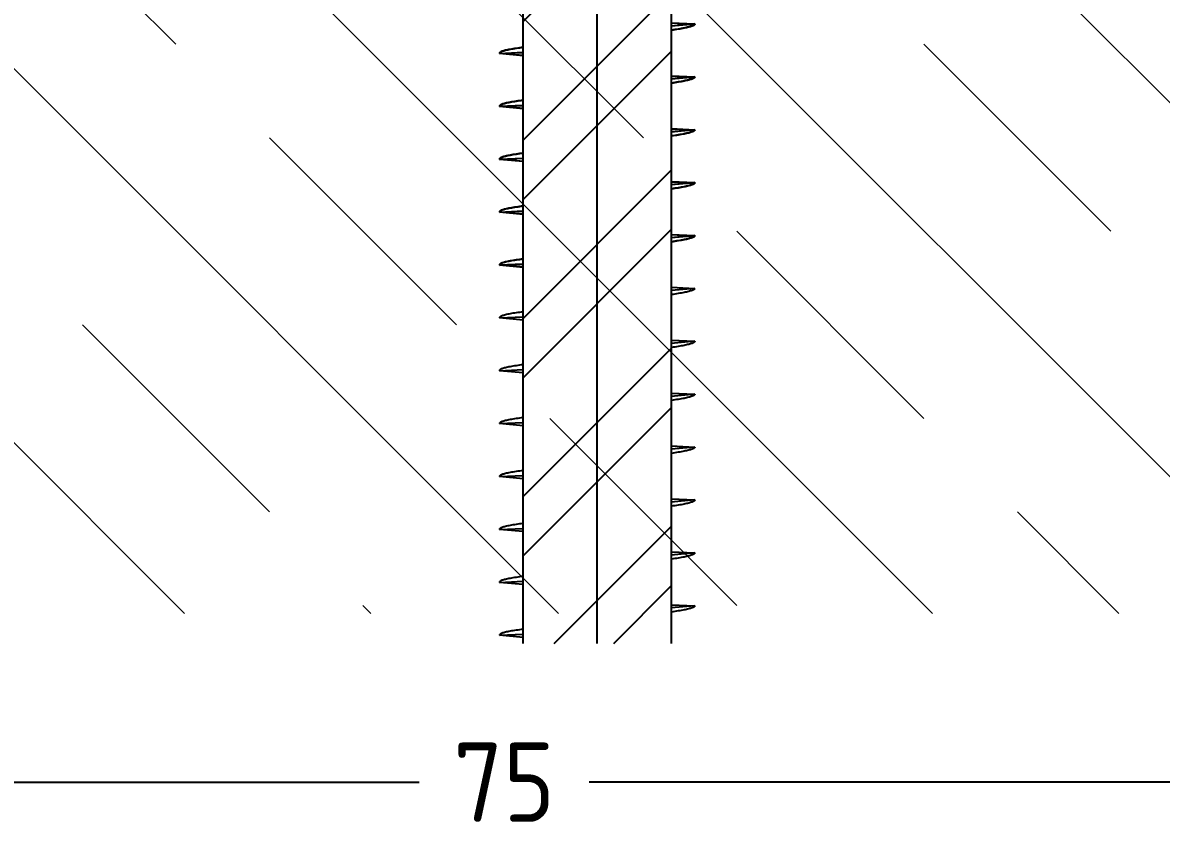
# Model space of a CAD drawing. Header units: millimetres. Extents: x 26 to 164, y 27 to 254.
# Drawn here: x 73.35 to 116.39, y 27.07 to 57.74 of the extents above; entities that cross this region are included whole.
import ezdxf

# ---------------------------------------------------------------- set-up
doc = ezdxf.new("R2010")
doc.units = ezdxf.units.MM
doc.linetypes.add('CENTER', pattern=[50.8, 31.75, -6.35, 6.35, -6.35])
for name, color, linetype, lineweight in [('AM_5', 3, 'Continuous', 25), ('Cont2', 2, 'Continuous', 25), ('Cont3', 70, 'Continuous', 18)]:
    doc.layers.add(name, color=color, linetype=linetype, lineweight=lineweight)
doc.styles.add('HBS_DIMTEXTSTYLE', font='isocp.shx')
doc.dimstyles.new('Konstruktionsschnitt 1-1$0', dxfattribs={"dimscale": 0, "dimtxt": 3, "dimasz": 1.5, "dimexe": 1.5, "dimexo": 1.5, "dimgap": 1.5, "dimtad": 0, "dimdsep": 46, "dimtxsty": 'HBS_DIMTEXTSTYLE', "dimblk": 'PUNKT', "dimcen": 0, "dimclrd": 3, "dimclre": 3, "dimclrt": 2, "dimadec": 1, "dimazin": 2, "dimtfac": 0.7, "dimtofl": 0, "dimtmove": 0, "dimatfit": 3, "dimfxl": 0, "dimtolj": 1, "dimtzin": 0, "dimarcsym": 0})

# ---------------------------------------------------------------- blocks, each defined once
blk = doc.blocks.new('Würth AMO T2 75x212')
h = blk.add_hatch()
h.set_pattern_fill('ANSI32', color=256, scale=0.5)
h.set_pattern_definition([(45, (-350.1254, -267.85), (-3.367596, 3.367596), []), (45, (-347.8804, -267.85), (-3.367596, 3.367596), [])])
edge = h.paths.add_edge_path()
edge.add_line((-2.805, -157.905), (2.795, -157.905))
edge.add_line((2.795, -157.905), (2.795, -3))
edge.add_line((2.795, -3), (3.8, -3))
edge.add_line((3.8, -3), (3.85, -2.95))
edge.add_line((3.85, -2.95), (3.85, 0))
edge.add_line((3.85, 0), (3.3, 0))
edge.add_line((3.3, 0), (3.25, -0.05))
edge.add_line((3.25, -0.05), (3.25, -0.1))
edge.add_line((3.25, -0.1), (2.884, -0.1))
edge.add_line((2.884, -0.1), (2.884, -2.5))
edge.add_line((2.884, -2.5), (2.25, -2.5))
edge.add_line((2.25, -2.5), (1.25, -3.5))
edge.add_arc((0.75, -3.5), 0.5, 270, 360, ccw=False)
edge.add_line((0.75, -4), (0, -4))
edge.add_line((0, -4), (-0.75, -4))
edge.add_arc((-0.75, -3.5), 0.5, 180, 270, ccw=False)
edge.add_line((-1.25, -3.5), (-2.25, -2.5))
edge.add_line((-2.25, -2.5), (-2.884, -2.5))
edge.add_line((-2.884, -2.5), (-2.884, -0.1))
edge.add_line((-2.884, -0.1), (-3.25, -0.1))
edge.add_line((-3.25, -0.1), (-3.25, -0.05))
edge.add_line((-3.25, -0.05), (-3.3, 0))
edge.add_line((-3.3, 0), (-3.85, 0))
edge.add_line((-3.85, 0), (-3.85, -2.95))
edge.add_line((-3.85, -2.95), (-3.8, -3))
edge.add_line((-3.8, -3), (-2.805, -3))
edge.add_line((-2.805, -3), (-2.805, -157.905))
at = {"linetype": 'CENTER'}
blk.add_line((0, -157.905), (0, 3.219), dxfattribs=at)
for p, q in [((2.795, -132.576), (2.795, -134.451)), ((-2.805, -135.432), (-2.805, -133.557)), ((-2.805, -135.44), (-2.805, -133.565)), ((2.795, -134.443), (3.688, -134.485)), ((2.795, -134.451), (3.688, -134.493)), ((3.688, -134.485), (2.795, -134.568)), ((3.688, -134.493), (2.795, -134.576)), ((2.795, -134.568), (2.795, -136.443)), ((2.795, -134.576), (2.795, -136.451)), ((-3.698, -135.599), (-2.805, -135.557)), ((-3.698, -135.607), (-2.805, -135.565)), ((-2.805, -137.431), (-2.805, -135.557)), ((-2.805, -137.44), (-2.805, -135.565)), ((-2.805, -135.682), (-3.698, -135.599)), ((-2.805, -135.69), (-3.698, -135.607)), ((2.795, -136.443), (3.688, -136.485)), ((2.795, -136.451), (3.688, -136.493)), ((3.688, -136.485), (2.795, -136.567)), ((3.688, -136.493), (2.795, -136.576)), ((2.795, -136.567), (2.795, -138.442)), ((2.795, -136.576), (2.795, -138.451)), ((-3.698, -137.599), (-2.805, -137.557)), ((-3.698, -137.607), (-2.805, -137.565)), ((-2.805, -137.682), (-3.698, -137.599)), ((-2.805, -137.69), (-3.698, -137.607)), ((-2.805, -139.431), (-2.805, -137.557)), ((-2.805, -139.44), (-2.805, -137.565)), ((2.795, -138.442), (3.688, -138.484)), ((2.795, -138.451), (3.688, -138.493)), ((3.688, -138.484), (2.795, -138.567)), ((3.688, -138.493), (2.795, -138.576)), ((2.795, -138.567), (2.795, -140.442)), ((2.795, -138.576), (2.795, -140.45)), ((-3.698, -139.598), (-2.805, -139.556)), ((-3.698, -139.607), (-2.805, -139.565)), ((-2.805, -139.681), (-3.698, -139.598)), ((-2.805, -139.69), (-3.698, -139.607)), ((-2.805, -141.431), (-2.805, -139.556)), ((-2.805, -141.439), (-2.805, -139.565)), ((2.795, -140.442), (3.688, -140.484)), ((2.795, -140.45), (3.688, -140.492)), ((3.688, -140.484), (2.795, -140.567)), ((3.688, -140.492), (2.795, -140.575)), ((2.795, -140.567), (2.795, -142.442)), ((2.795, -140.575), (2.795, -142.45)), ((-3.698, -141.598), (-2.805, -141.556)), ((-3.698, -141.607), (-2.805, -141.564)), ((-2.805, -141.681), (-3.698, -141.598)), ((-2.805, -141.689), (-3.698, -141.607)), ((-2.805, -143.431), (-2.805, -141.556)), ((-2.805, -143.439), (-2.805, -141.564)), ((2.795, -142.442), (3.688, -142.484)), ((2.795, -142.45), (3.688, -142.492)), ((3.688, -142.484), (2.795, -142.567)), ((3.688, -142.492), (2.795, -142.575)), ((2.795, -142.567), (2.795, -144.442)), ((2.795, -142.575), (2.795, -144.45)), ((-3.698, -143.598), (-2.805, -143.556)), ((-3.698, -143.606), (-2.805, -143.564)), ((-2.805, -143.681), (-3.698, -143.598)), ((-2.805, -143.689), (-3.698, -143.606)), ((-2.805, -145.43), (-2.805, -143.556)), ((-2.805, -145.439), (-2.805, -143.564)), ((2.795, -144.442), (3.688, -144.484)), ((3.688, -144.484), (2.795, -144.566)), ((2.795, -144.566), (2.795, -146.441)), ((-3.698, -145.598), (-2.805, -145.555)), ((-2.805, -145.681), (-3.698, -145.598)), ((-2.805, -147.43), (-2.805, -145.555)), ((2.795, -146.441), (3.688, -146.483)), ((3.688, -146.483), (2.795, -146.566)), ((2.795, -146.566), (2.795, -148.441)), ((-3.698, -147.597), (-2.805, -147.555)), ((-2.805, -147.68), (-3.698, -147.597)), ((-2.805, -149.43), (-2.805, -147.555)), ((2.795, -148.441), (3.688, -148.483)), ((3.688, -148.483), (2.795, -148.566)), ((2.795, -148.566), (2.795, -150.441)), ((-3.698, -149.597), (-2.805, -149.555)), ((-2.805, -149.68), (-3.698, -149.597)), ((-2.805, -151.43), (-2.805, -149.555)), ((2.795, -150.441), (3.688, -150.483)), ((3.688, -150.483), (2.795, -150.566)), ((2.795, -150.566), (2.795, -152.44)), ((-3.698, -151.597), (-2.805, -151.555)), ((-2.805, -151.68), (-3.698, -151.597)), ((-2.805, -153.429), (-2.805, -151.555)), ((2.795, -152.44), (3.688, -152.482)), ((3.688, -152.482), (2.795, -152.565)), ((2.795, -152.565), (2.795, -154.44)), ((-3.698, -153.597), (-2.805, -153.554)), ((-2.805, -153.679), (-3.698, -153.597)), ((-2.805, -155.429), (-2.805, -153.554)), ((2.795, -154.44), (3.688, -154.482)), ((3.688, -154.482), (2.795, -154.565)), ((2.795, -154.565), (2.795, -156.44)), ((-3.698, -155.596), (-2.805, -155.554)), ((-2.805, -155.679), (-3.698, -155.596)), ((-2.805, -157.429), (-2.805, -155.554)), ((2.795, -156.44), (3.688, -156.482)), ((3.688, -156.482), (2.795, -156.565)), ((2.795, -156.565), (2.795, -157.905)), ((-3.698, -157.596), (-2.805, -157.554)), ((-2.805, -157.679), (-3.698, -157.596)), ((-2.805, -157.905), (-2.805, -157.554))]:
    blk.add_line(p, q)
for points in [[(-2.805, -157.905), (-2.805, -3)], [(2.795, -3), (2.795, -157.905)]]:
    blk.add_lwpolyline(points)
at = {"flags": 128}
for points in [[(3.688, -134.485), (3.686, -134.495), (3.681, -134.504), (3.673, -134.514), (3.662, -134.524), (3.647, -134.533), (3.629, -134.543), (3.609, -134.553), (3.584, -134.563), (3.557, -134.573), (3.527, -134.582), (3.493, -134.592), (3.457, -134.602), (3.417, -134.612), (3.375, -134.622), (3.329, -134.632), (3.281, -134.642), (3.23, -134.652), (3.176, -134.662), (3.119, -134.671), (3.059, -134.681), (2.997, -134.691), (2.933, -134.701), (2.865, -134.711), (2.795, -134.721)], [(3.688, -134.493), (3.686, -134.503), (3.681, -134.513), (3.673, -134.522), (3.662, -134.532), (3.647, -134.542), (3.629, -134.552), (3.609, -134.561), (3.584, -134.571), (3.557, -134.581), (3.527, -134.591), (3.493, -134.601), (3.457, -134.61), (3.417, -134.62), (3.375, -134.63), (3.329, -134.64), (3.281, -134.65), (3.23, -134.66), (3.176, -134.67), (3.119, -134.68), (3.059, -134.69), (2.997, -134.7), (2.933, -134.71), (2.865, -134.72), (2.795, -134.73)], [(-2.805, -135.372), (-2.875, -135.381), (-2.942, -135.39), (-3.007, -135.4), (-3.069, -135.409), (-3.129, -135.418), (-3.186, -135.428), (-3.24, -135.437), (-3.291, -135.447), (-3.34, -135.456), (-3.385, -135.465), (-3.428, -135.475), (-3.468, -135.484), (-3.504, -135.494), (-3.538, -135.503), (-3.568, -135.513), (-3.595, -135.522), (-3.619, -135.532), (-3.64, -135.541), (-3.658, -135.551), (-3.673, -135.561), (-3.684, -135.57), (-3.692, -135.58), (-3.697, -135.589), (-3.698, -135.599)], [(-2.805, -135.38), (-2.875, -135.389), (-2.942, -135.399), (-3.007, -135.408), (-3.069, -135.417), (-3.129, -135.427), (-3.186, -135.436), (-3.24, -135.446), (-3.291, -135.455), (-3.34, -135.464), (-3.385, -135.474), (-3.428, -135.483), (-3.468, -135.493), (-3.504, -135.502), (-3.538, -135.512), (-3.568, -135.521), (-3.595, -135.531), (-3.619, -135.54), (-3.64, -135.55), (-3.658, -135.559), (-3.673, -135.569), (-3.684, -135.578), (-3.692, -135.588), (-3.697, -135.598), (-3.698, -135.607)], [(3.688, -136.485), (3.686, -136.494), (3.681, -136.504), (3.673, -136.514), (3.662, -136.523), (3.647, -136.533), (3.629, -136.543), (3.609, -136.553), (3.584, -136.562), (3.557, -136.572), (3.527, -136.582), (3.493, -136.592), (3.457, -136.602), (3.417, -136.612), (3.375, -136.622), (3.329, -136.631), (3.281, -136.641), (3.23, -136.651), (3.176, -136.661), (3.119, -136.671), (3.059, -136.681), (2.997, -136.691), (2.933, -136.701), (2.865, -136.711), (2.795, -136.721)], [(3.688, -136.493), (3.686, -136.503), (3.681, -136.512), (3.673, -136.522), (3.662, -136.532), (3.647, -136.542), (3.629, -136.551), (3.609, -136.561), (3.584, -136.571), (3.557, -136.581), (3.527, -136.59), (3.493, -136.6), (3.457, -136.61), (3.417, -136.62), (3.375, -136.63), (3.329, -136.64), (3.281, -136.65), (3.23, -136.66), (3.176, -136.67), (3.119, -136.68), (3.059, -136.69), (2.997, -136.699), (2.933, -136.709), (2.865, -136.72), (2.795, -136.73)], [(-2.805, -137.372), (-2.875, -137.381), (-2.942, -137.39), (-3.007, -137.399), (-3.069, -137.409), (-3.129, -137.418), (-3.186, -137.428), (-3.24, -137.437), (-3.291, -137.446), (-3.34, -137.456), (-3.385, -137.465), (-3.428, -137.475), (-3.468, -137.484), (-3.504, -137.493), (-3.538, -137.503), (-3.568, -137.512), (-3.595, -137.522), (-3.619, -137.532), (-3.64, -137.541), (-3.658, -137.551), (-3.673, -137.56), (-3.684, -137.57), (-3.692, -137.579), (-3.697, -137.589), (-3.698, -137.599)], [(-2.805, -137.38), (-2.875, -137.389), (-2.942, -137.399), (-3.007, -137.408), (-3.069, -137.417), (-3.129, -137.427), (-3.186, -137.436), (-3.24, -137.445), (-3.291, -137.455), (-3.34, -137.464), (-3.385, -137.473), (-3.428, -137.483), (-3.468, -137.492), (-3.504, -137.502), (-3.538, -137.511), (-3.568, -137.521), (-3.595, -137.53), (-3.619, -137.54), (-3.64, -137.549), (-3.658, -137.559), (-3.673, -137.569), (-3.684, -137.578), (-3.692, -137.588), (-3.697, -137.597), (-3.698, -137.607)], [(3.688, -138.484), (3.686, -138.494), (3.681, -138.504), (3.673, -138.513), (3.662, -138.523), (3.647, -138.533), (3.629, -138.543), (3.609, -138.552), (3.584, -138.562), (3.557, -138.572), (3.527, -138.582), (3.493, -138.592), (3.457, -138.602), (3.417, -138.611), (3.375, -138.621), (3.329, -138.631), (3.281, -138.641), (3.23, -138.651), (3.176, -138.661), (3.119, -138.671), (3.059, -138.681), (2.997, -138.691), (2.933, -138.701), (2.865, -138.711), (2.795, -138.721)], [(3.688, -138.493), (3.686, -138.502), (3.681, -138.512), (3.673, -138.522), (3.662, -138.532), (3.647, -138.541), (3.629, -138.551), (3.609, -138.561), (3.584, -138.571), (3.557, -138.58), (3.527, -138.59), (3.493, -138.6), (3.457, -138.61), (3.417, -138.62), (3.375, -138.63), (3.329, -138.64), (3.281, -138.649), (3.23, -138.659), (3.176, -138.669), (3.119, -138.679), (3.059, -138.689), (2.997, -138.699), (2.933, -138.709), (2.865, -138.719), (2.795, -138.729)], [(-2.805, -139.371), (-2.875, -139.381), (-2.942, -139.39), (-3.007, -139.399), (-3.069, -139.409), (-3.129, -139.418), (-3.186, -139.427), (-3.24, -139.437), (-3.291, -139.446), (-3.34, -139.455), (-3.385, -139.465), (-3.428, -139.474), (-3.468, -139.484), (-3.504, -139.493), (-3.538, -139.503), (-3.568, -139.512), (-3.595, -139.522), (-3.619, -139.531), (-3.64, -139.541), (-3.658, -139.55), (-3.673, -139.56), (-3.684, -139.57), (-3.692, -139.579), (-3.697, -139.589), (-3.698, -139.598)], [(-2.805, -139.38), (-2.875, -139.389), (-2.942, -139.398), (-3.007, -139.408), (-3.069, -139.417), (-3.129, -139.426), (-3.186, -139.436), (-3.24, -139.445), (-3.291, -139.454), (-3.34, -139.464), (-3.385, -139.473), (-3.428, -139.483), (-3.468, -139.492), (-3.504, -139.502), (-3.538, -139.511), (-3.568, -139.521), (-3.595, -139.53), (-3.619, -139.54), (-3.64, -139.549), (-3.658, -139.559), (-3.673, -139.568), (-3.684, -139.578), (-3.692, -139.588), (-3.697, -139.597), (-3.698, -139.607)], [(3.688, -140.484), (3.686, -140.494), (3.681, -140.503), (3.673, -140.513), (3.662, -140.523), (3.647, -140.533), (3.629, -140.542), (3.609, -140.552), (3.584, -140.562), (3.557, -140.572), (3.527, -140.582), (3.493, -140.591), (3.457, -140.601), (3.417, -140.611), (3.375, -140.621), (3.329, -140.631), (3.281, -140.641), (3.23, -140.651), (3.176, -140.661), (3.119, -140.671), (3.059, -140.681), (2.997, -140.691), (2.933, -140.701), (2.865, -140.711), (2.795, -140.721)], [(3.688, -140.492), (3.686, -140.502), (3.681, -140.512), (3.673, -140.522), (3.662, -140.531), (3.647, -140.541), (3.629, -140.551), (3.609, -140.561), (3.584, -140.57), (3.557, -140.58), (3.527, -140.59), (3.493, -140.6), (3.457, -140.61), (3.417, -140.619), (3.375, -140.629), (3.329, -140.639), (3.281, -140.649), (3.23, -140.659), (3.176, -140.669), (3.119, -140.679), (3.059, -140.689), (2.997, -140.699), (2.933, -140.709), (2.865, -140.719), (2.795, -140.729)], [(-2.805, -141.371), (-2.875, -141.38), (-2.942, -141.39), (-3.007, -141.399), (-3.069, -141.408), (-3.129, -141.418), (-3.186, -141.427), (-3.24, -141.436), (-3.291, -141.446), (-3.34, -141.455), (-3.385, -141.465), (-3.428, -141.474), (-3.468, -141.483), (-3.504, -141.493), (-3.538, -141.502), (-3.568, -141.512), (-3.595, -141.521), (-3.619, -141.531), (-3.64, -141.541), (-3.658, -141.55), (-3.673, -141.56), (-3.684, -141.569), (-3.692, -141.579), (-3.697, -141.589), (-3.698, -141.598)], [(-2.805, -141.379), (-2.875, -141.389), (-2.942, -141.398), (-3.007, -141.407), (-3.069, -141.417), (-3.129, -141.426), (-3.186, -141.435), (-3.24, -141.445), (-3.291, -141.454), (-3.34, -141.463), (-3.385, -141.473), (-3.428, -141.482), (-3.468, -141.492), (-3.504, -141.501), (-3.538, -141.511), (-3.568, -141.52), (-3.595, -141.53), (-3.619, -141.539), (-3.64, -141.549), (-3.658, -141.558), (-3.673, -141.568), (-3.684, -141.578), (-3.692, -141.587), (-3.697, -141.597), (-3.698, -141.607)], [(3.688, -142.484), (3.686, -142.494), (3.681, -142.503), (3.673, -142.513), (3.662, -142.523), (3.647, -142.532), (3.629, -142.542), (3.609, -142.552), (3.584, -142.562), (3.557, -142.571), (3.527, -142.581), (3.493, -142.591), (3.457, -142.601), (3.417, -142.611), (3.375, -142.621), (3.329, -142.631), (3.281, -142.641), (3.23, -142.65), (3.176, -142.66), (3.119, -142.67), (3.059, -142.68), (2.997, -142.69), (2.933, -142.7), (2.865, -142.71), (2.795, -142.72)], [(3.688, -142.492), (3.686, -142.502), (3.681, -142.512), (3.673, -142.521), (3.662, -142.531), (3.647, -142.541), (3.629, -142.55), (3.609, -142.56), (3.584, -142.57), (3.557, -142.58), (3.527, -142.59), (3.493, -142.599), (3.457, -142.609), (3.417, -142.619), (3.375, -142.629), (3.329, -142.639), (3.281, -142.649), (3.23, -142.659), (3.176, -142.669), (3.119, -142.679), (3.059, -142.689), (2.997, -142.699), (2.933, -142.709), (2.865, -142.719), (2.795, -142.729)], [(-2.805, -143.371), (-2.875, -143.38), (-2.942, -143.389), (-3.007, -143.399), (-3.069, -143.408), (-3.129, -143.417), (-3.186, -143.427), (-3.24, -143.436), (-3.291, -143.445), (-3.34, -143.455), (-3.385, -143.464), (-3.428, -143.474), (-3.468, -143.483), (-3.504, -143.493), (-3.538, -143.502), (-3.568, -143.512), (-3.595, -143.521), (-3.619, -143.531), (-3.64, -143.54), (-3.658, -143.55), (-3.673, -143.559), (-3.684, -143.569), (-3.692, -143.579), (-3.697, -143.588), (-3.698, -143.598)], [(-2.805, -143.379), (-2.875, -143.388), (-2.942, -143.398), (-3.007, -143.407), (-3.069, -143.416), (-3.129, -143.426), (-3.186, -143.435), (-3.24, -143.444), (-3.291, -143.454), (-3.34, -143.463), (-3.385, -143.473), (-3.428, -143.482), (-3.468, -143.492), (-3.504, -143.501), (-3.538, -143.51), (-3.568, -143.52), (-3.595, -143.53), (-3.619, -143.539), (-3.64, -143.549), (-3.658, -143.558), (-3.673, -143.568), (-3.684, -143.577), (-3.692, -143.587), (-3.697, -143.597), (-3.698, -143.606)], [(3.688, -144.484), (3.686, -144.493), (3.681, -144.503), (3.673, -144.513), (3.662, -144.522), (3.647, -144.532), (3.629, -144.542), (3.609, -144.552), (3.584, -144.561), (3.557, -144.571), (3.527, -144.581), (3.493, -144.591), (3.457, -144.601), (3.417, -144.611), (3.375, -144.62), (3.329, -144.63), (3.281, -144.64), (3.23, -144.65), (3.176, -144.66), (3.119, -144.67), (3.059, -144.68), (2.997, -144.69), (2.933, -144.7), (2.865, -144.71), (2.795, -144.72)], [(-2.805, -145.37), (-2.875, -145.38), (-2.942, -145.389), (-3.007, -145.398), (-3.069, -145.408), (-3.129, -145.417), (-3.186, -145.426), (-3.24, -145.436), (-3.291, -145.445), (-3.34, -145.455), (-3.385, -145.464), (-3.428, -145.473), (-3.468, -145.483), (-3.504, -145.492), (-3.538, -145.502), (-3.568, -145.511), (-3.595, -145.521), (-3.619, -145.53), (-3.64, -145.54), (-3.658, -145.55), (-3.673, -145.559), (-3.684, -145.569), (-3.692, -145.578), (-3.697, -145.588), (-3.698, -145.598)], [(3.688, -146.483), (3.686, -146.493), (3.681, -146.503), (3.673, -146.512), (3.662, -146.522), (3.647, -146.532), (3.629, -146.542), (3.609, -146.551), (3.584, -146.561), (3.557, -146.571), (3.527, -146.581), (3.493, -146.591), (3.457, -146.6), (3.417, -146.61), (3.375, -146.62), (3.329, -146.63), (3.281, -146.64), (3.23, -146.65), (3.176, -146.66), (3.119, -146.67), (3.059, -146.68), (2.997, -146.69), (2.933, -146.7), (2.865, -146.71), (2.795, -146.72)], [(-2.805, -147.37), (-2.875, -147.379), (-2.942, -147.389), (-3.007, -147.398), (-3.069, -147.407), (-3.129, -147.417), (-3.186, -147.426), (-3.24, -147.436), (-3.291, -147.445), (-3.34, -147.454), (-3.385, -147.464), (-3.428, -147.473), (-3.468, -147.483), (-3.504, -147.492), (-3.538, -147.502), (-3.568, -147.511), (-3.595, -147.521), (-3.619, -147.53), (-3.64, -147.54), (-3.658, -147.549), (-3.673, -147.559), (-3.684, -147.568), (-3.692, -147.578), (-3.697, -147.588), (-3.698, -147.597)], [(3.688, -148.483), (3.686, -148.493), (3.681, -148.502), (3.673, -148.512), (3.662, -148.522), (3.647, -148.532), (3.629, -148.541), (3.609, -148.551), (3.584, -148.561), (3.557, -148.571), (3.527, -148.58), (3.493, -148.59), (3.457, -148.6), (3.417, -148.61), (3.375, -148.62), (3.329, -148.63), (3.281, -148.64), (3.23, -148.65), (3.176, -148.66), (3.119, -148.67), (3.059, -148.68), (2.997, -148.689), (2.933, -148.699), (2.865, -148.709), (2.795, -148.72)], [(-2.805, -149.37), (-2.875, -149.379), (-2.942, -149.389), (-3.007, -149.398), (-3.069, -149.407), (-3.129, -149.417), (-3.186, -149.426), (-3.24, -149.435), (-3.291, -149.445), (-3.34, -149.454), (-3.385, -149.463), (-3.428, -149.473), (-3.468, -149.482), (-3.504, -149.492), (-3.538, -149.501), (-3.568, -149.511), (-3.595, -149.52), (-3.619, -149.53), (-3.64, -149.539), (-3.658, -149.549), (-3.673, -149.559), (-3.684, -149.568), (-3.692, -149.578), (-3.697, -149.587), (-3.698, -149.597)], [(3.688, -150.483), (3.686, -150.492), (3.681, -150.502), (3.673, -150.512), (3.662, -150.522), (3.647, -150.531), (3.629, -150.541), (3.609, -150.551), (3.584, -150.561), (3.557, -150.57), (3.527, -150.58), (3.493, -150.59), (3.457, -150.6), (3.417, -150.61), (3.375, -150.62), (3.329, -150.63), (3.281, -150.639), (3.23, -150.649), (3.176, -150.659), (3.119, -150.669), (3.059, -150.679), (2.997, -150.689), (2.933, -150.699), (2.865, -150.709), (2.795, -150.719)], [(-2.805, -151.37), (-2.875, -151.379), (-2.942, -151.388), (-3.007, -151.398), (-3.069, -151.407), (-3.129, -151.416), (-3.186, -151.426), (-3.24, -151.435), (-3.291, -151.444), (-3.34, -151.454), (-3.385, -151.463), (-3.428, -151.473), (-3.468, -151.482), (-3.504, -151.492), (-3.538, -151.501), (-3.568, -151.511), (-3.595, -151.52), (-3.619, -151.53), (-3.64, -151.539), (-3.658, -151.549), (-3.673, -151.558), (-3.684, -151.568), (-3.692, -151.577), (-3.697, -151.587), (-3.698, -151.597)], [(3.688, -152.482), (3.686, -152.492), (3.681, -152.502), (3.673, -152.512), (3.662, -152.521), (3.647, -152.531), (3.629, -152.541), (3.609, -152.55), (3.584, -152.56), (3.557, -152.57), (3.527, -152.58), (3.493, -152.59), (3.457, -152.6), (3.417, -152.609), (3.375, -152.619), (3.329, -152.629), (3.281, -152.639), (3.23, -152.649), (3.176, -152.659), (3.119, -152.669), (3.059, -152.679), (2.997, -152.689), (2.933, -152.699), (2.865, -152.709), (2.795, -152.719)], [(-2.805, -153.369), (-2.875, -153.379), (-2.942, -153.388), (-3.007, -153.397), (-3.069, -153.407), (-3.129, -153.416), (-3.186, -153.425), (-3.24, -153.435), (-3.291, -153.444), (-3.34, -153.453), (-3.385, -153.463), (-3.428, -153.472), (-3.468, -153.482), (-3.504, -153.491), (-3.538, -153.501), (-3.568, -153.51), (-3.595, -153.52), (-3.619, -153.529), (-3.64, -153.539), (-3.658, -153.548), (-3.673, -153.558), (-3.684, -153.568), (-3.692, -153.577), (-3.697, -153.587), (-3.698, -153.597)], [(3.688, -154.482), (3.686, -154.492), (3.681, -154.502), (3.673, -154.511), (3.662, -154.521), (3.647, -154.531), (3.629, -154.54), (3.609, -154.55), (3.584, -154.56), (3.557, -154.57), (3.527, -154.58), (3.493, -154.589), (3.457, -154.599), (3.417, -154.609), (3.375, -154.619), (3.329, -154.629), (3.281, -154.639), (3.23, -154.649), (3.176, -154.659), (3.119, -154.669), (3.059, -154.679), (2.997, -154.689), (2.933, -154.699), (2.865, -154.709), (2.795, -154.719)], [(-2.805, -155.369), (-2.875, -155.378), (-2.942, -155.388), (-3.007, -155.397), (-3.069, -155.406), (-3.129, -155.416), (-3.186, -155.425), (-3.24, -155.434), (-3.291, -155.444), (-3.34, -155.453), (-3.385, -155.463), (-3.428, -155.472), (-3.468, -155.482), (-3.504, -155.491), (-3.538, -155.5), (-3.568, -155.51), (-3.595, -155.519), (-3.619, -155.529), (-3.64, -155.539), (-3.658, -155.548), (-3.673, -155.558), (-3.684, -155.567), (-3.692, -155.577), (-3.697, -155.587), (-3.698, -155.596)], [(3.688, -156.482), (3.686, -156.492), (3.681, -156.501), (3.673, -156.511), (3.662, -156.521), (3.647, -156.53), (3.629, -156.54), (3.609, -156.55), (3.584, -156.56), (3.557, -156.57), (3.527, -156.579), (3.493, -156.589), (3.457, -156.599), (3.417, -156.609), (3.375, -156.619), (3.329, -156.629), (3.281, -156.639), (3.23, -156.649), (3.176, -156.658), (3.119, -156.668), (3.059, -156.678), (2.997, -156.688), (2.933, -156.698), (2.865, -156.708), (2.795, -156.718)], [(-2.805, -157.369), (-2.875, -157.378), (-2.942, -157.387), (-3.007, -157.397), (-3.069, -157.406), (-3.129, -157.415), (-3.186, -157.425), (-3.24, -157.434), (-3.291, -157.444), (-3.34, -157.453), (-3.385, -157.462), (-3.428, -157.472), (-3.468, -157.481), (-3.504, -157.491), (-3.538, -157.5), (-3.568, -157.51), (-3.595, -157.519), (-3.619, -157.529), (-3.64, -157.538), (-3.658, -157.548), (-3.673, -157.557), (-3.684, -157.567), (-3.692, -157.577), (-3.697, -157.586), (-3.698, -157.596)]]:
    blk.add_lwpolyline(points, dxfattribs=at)
blk = doc.blocks.new('PUNKT')
at = {"color": 0, "linetype": 'Continuous'}
blk.add_line((-0.5, 0), (-1, 0), dxfattribs=at)
at = {"color": 0, "linetype": 'Continuous', "const_width": 0.5}
blk.add_lwpolyline([(-0.25, 0, 1), (0.25, 0, 1)], format="xyb", close=True, dxfattribs=at)
blk = doc.blocks.new('*D12')
at = {"layer": 'AM_5', "color": 3, "lineweight": -2, "transparency": 16777216}
for p, q in [((57.741, 60.884), (57.741, 27.536)), ((132.741, 60.884), (132.741, 27.536)), ((59.241, 29.036), (88.336, 29.036)), ((131.241, 29.036), (94.76, 29.036))]:
    blk.add_line(p, q, dxfattribs=at)
at = {"layer": 'AM_5', "color": 3, "lineweight": -2, "transparency": 16777216, "xscale": 1.5, "yscale": 1.5, "zscale": 1.5, "rotation": 180}
blk.add_blockref('PUNKT', (57.741, 29.036), dxfattribs=at)
at = {"layer": 'AM_5', "color": 3, "lineweight": -2, "transparency": 16777216, "xscale": 1.5, "yscale": 1.5, "zscale": 1.5}
blk.add_blockref('PUNKT', (132.741, 29.036), dxfattribs=at)
at = {"layer": 'AM_5', "color": 2, "transparency": 16777216, "insert": (91.548, 29.036), "char_height": 3, "attachment_point": 5, "style": 'HBS_DIMTEXTSTYLE'}
blk.add_mtext('\\A1;75', dxfattribs=at)

msp = doc.modelspace()

# ---------------------------------------------------------------- hatches: boundary and pattern name
at = {"layer": 'Cont3'}
h = msp.add_hatch(dxfattribs=at)
h.set_pattern_fill('JIS_STN_1E', color=256, scale=10, angle=90)
h.set_pattern_definition([(135, (262.975, -20.838), (-7.07107, -7.07107), []), (135, (262.975, -13.788), (-7.07107, -7.07107), [10, -5])])
h.paths.add_polyline_path([(30.199, 35.416), (160.189, 35.416), (160.189, 62.384), (30.199, 62.384)])

# ---------------------------------------------------------------- block references
at = {"layer": 'Cont2'}
msp.add_blockref('Würth AMO T2 75x212', (95.066, 192.184), dxfattribs=at)

# ---------------------------------------------------------------- dimensions: what is measured, and where the dimension line sits
at = {"layer": 'AM_5'}
dim = msp.add_linear_dim(base=(57.741, 29.036), p1=(132.741, 62.384), p2=(57.741, 62.384), dimstyle='Konstruktionsschnitt 1-1$0', override={"dimscale": 1}, dxfattribs=at)
dim.commit()
dim.dimension.update_dxf_attribs({"geometry": '*D12', "text_midpoint": (91.548, 29.036), "dimtype": 160})

doc.saveas('drawing.dxf')
